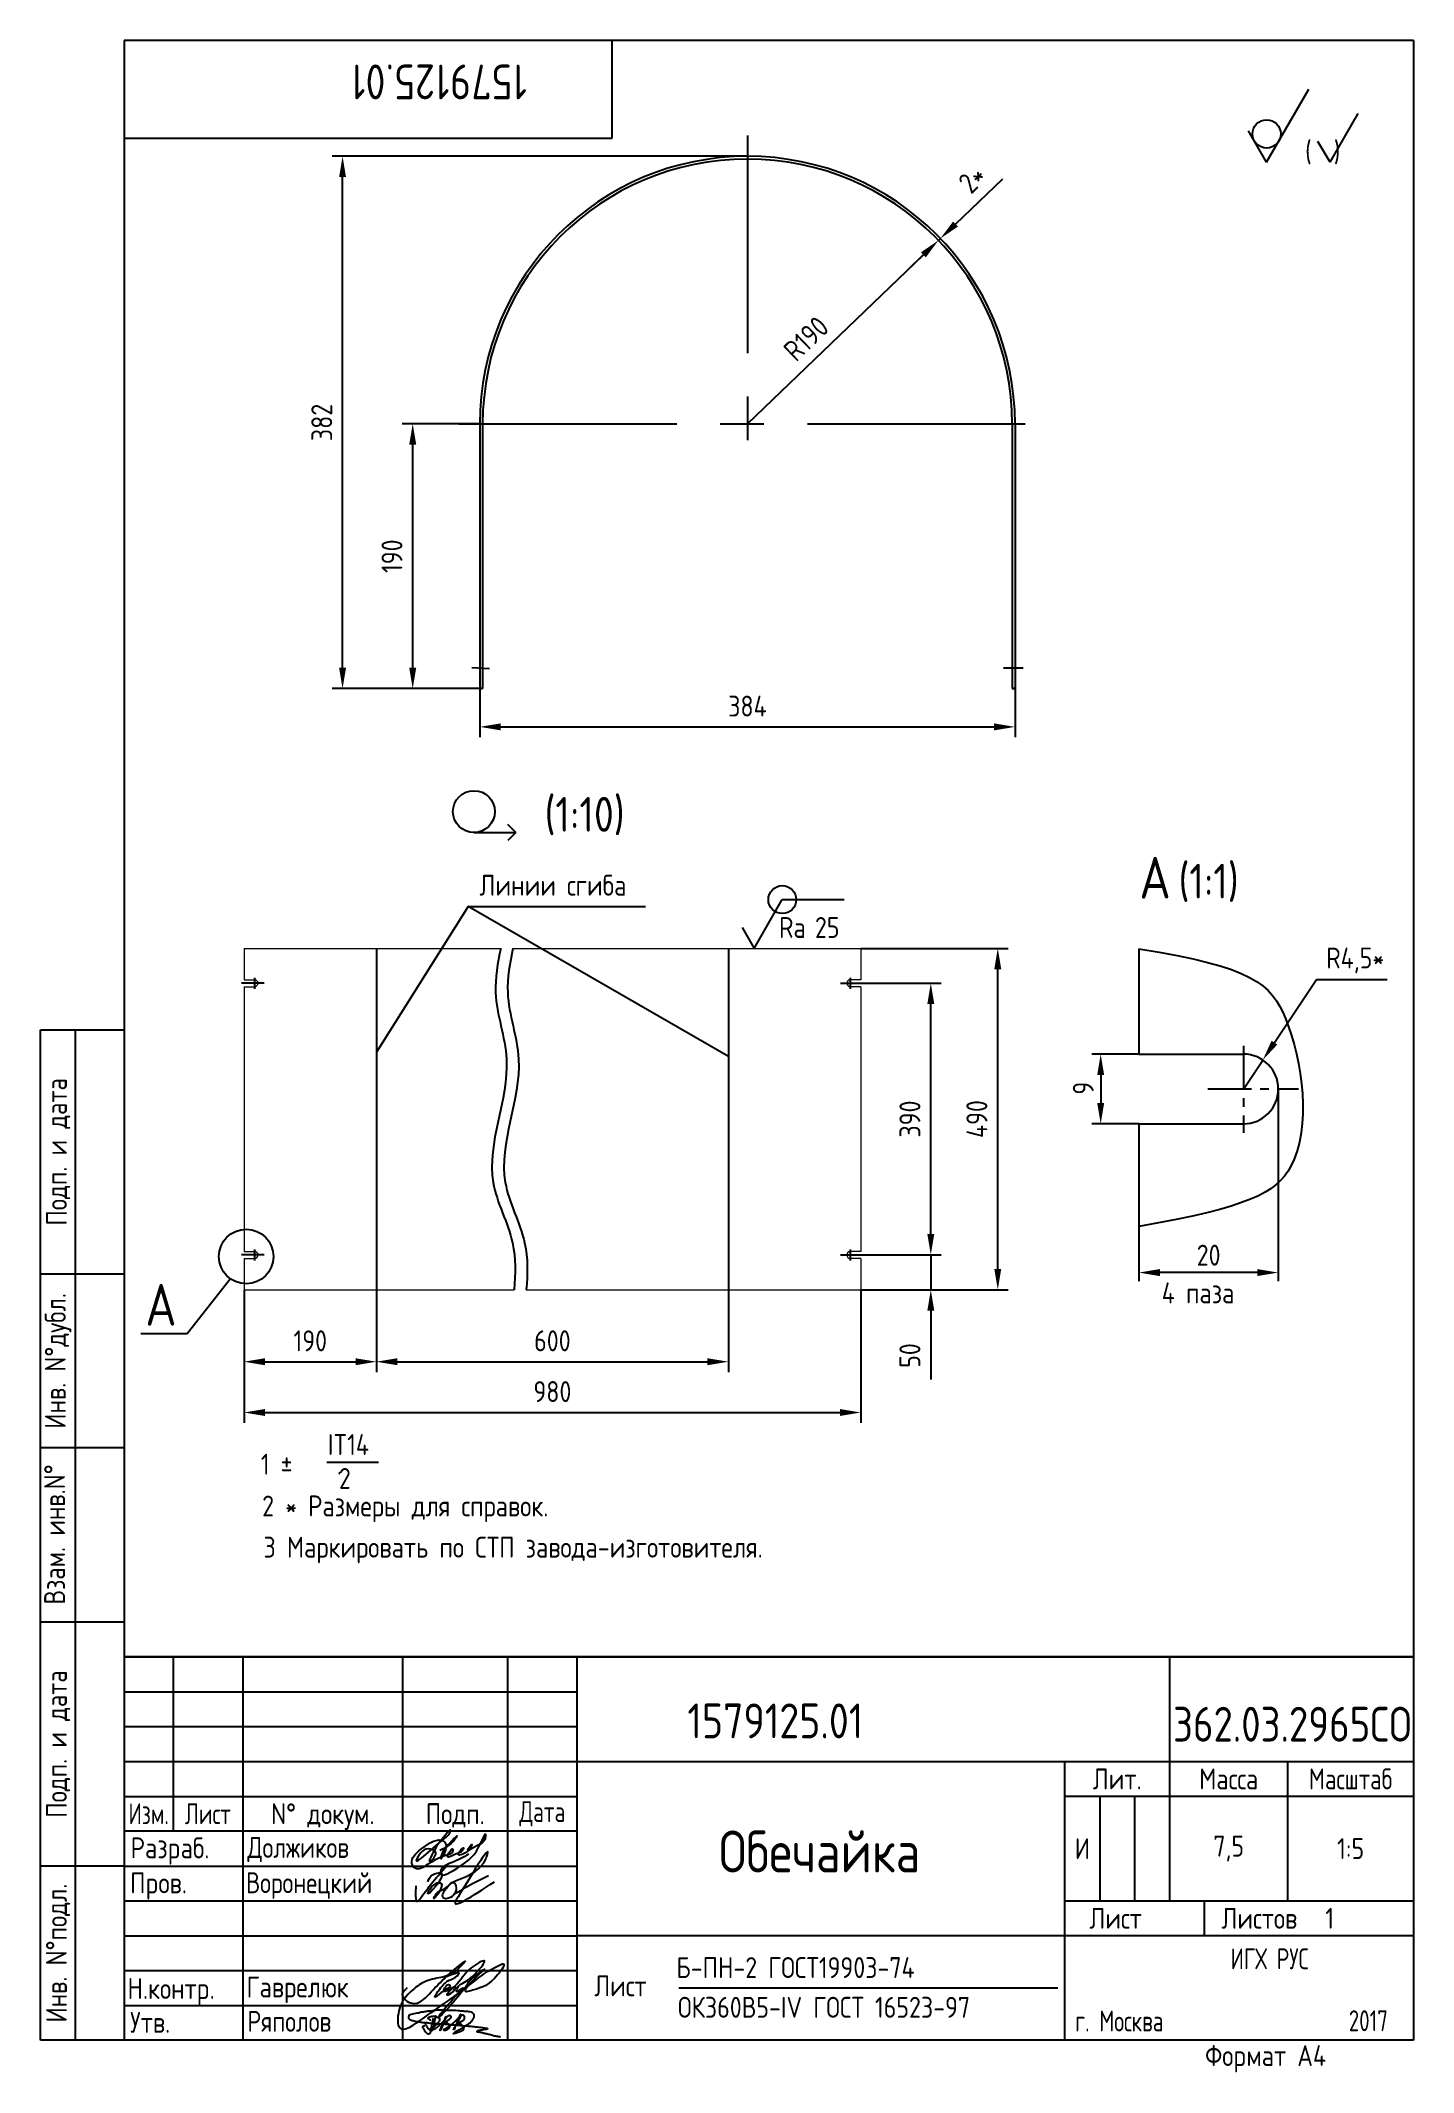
# Paper-space layout 'A4_protect' of a CAD drawing. Header units: millimetres. Extents: x 8 to 205, y 0 to 292.
# The model-space entities are those that its viewports show. They can reach past a viewport. Long polylines and large blocks are cut down to what shows.
import ezdxf
from ezdxf.enums import TextEntityAlignment as Align

# ---------------------------------------------------------------- set-up
doc = ezdxf.new("R2010")
doc.units = ezdxf.units.MM
doc.header["$LTSCALE"] = 5
for name, pattern in [('CENTER', [2, 1.25, -0.25, 0.25, -0.25]), ('CENTER2', [1.125, 0.75, -0.125, 0.125, -0.125]), ('HIDDEN', [9.525, 6.35, -3.175]), ('PHANTOM', [2.5, 1.25, -0.25, 0.25, -0.25, 0.25, -0.25])]:
    doc.linetypes.add(name, pattern=pattern)
for name, color, linetype in [('Bord', 1, 'Continuous'), ('CEN', 5, 'CENTER'), ('Cont', 6, 'Continuous'), ('DIM', 7, 'Continuous'), ('Hide', 2, 'HIDDEN'), ('PHAN', 5, 'PHANTOM'), ('Text', 3, 'Continuous'), ('Textb', 6, 'Continuous'), ('VPORTI', 7, 'Continuous')]:
    doc.layers.add(name, color=color, linetype=linetype)
doc.layers.get('VPORTI').off()
doc.styles.add('Style1', font='romans.shx', dxfattribs={"width": 0.8})
doc.dimstyles.new('Copy of LIN_5', dxfattribs={"dimscale": 5, "dimtxt": 3, "dimasz": 3, "dimexe": 1.5, "dimexo": 0, "dimgap": 1.48, "dimtad": 1, "dimtoh": 1, "dimdec": 0, "dimzin": 12, "dimdsep": 46, "dimtxsty": 'Style1', "dimcen": 0, "dimclrt": 3, "dimadec": 0, "dimazin": 0, "dimtfac": 1, "dimtdec": 0, "dimtmove": 0, "dimatfit": 0, "dimfxl": 1, "dimtolj": 1, "dimtzin": 12, "dimarcsym": 0})
doc.dimstyles.new('Lin', dxfattribs={"dimtxt": 3, "dimasz": 3, "dimexe": 1.25, "dimexo": 0, "dimgap": 1, "dimtad": 1, "dimdec": 3, "dimtxsty": 'Style1', "dimcen": 2.5, "dimclrt": 3, "dimadec": 0, "dimazin": 0, "dimtfac": 1, "dimtdec": 3, "dimtmove": 0, "dimatfit": 3, "dimldrblk": 'DOT', "dimfxl": 1, "dimarcsym": 0})
doc.dimstyles.new('LIN10', dxfattribs={"dimscale": 10, "dimtxt": 3, "dimasz": 3, "dimexe": 1.5, "dimexo": 0, "dimgap": 1.5, "dimtad": 1, "dimdec": 0, "dimzin": 13, "dimdsep": 46, "dimtxsty": 'Style1', "dimcen": 0, "dimclrt": 3, "dimadec": 0, "dimazin": 0, "dimtfac": 1, "dimtdec": 0, "dimtmove": 0, "dimatfit": 3, "dimfxl": 1, "dimtolj": 1, "dimtzin": 13, "dimarcsym": 0})
doc.dimstyles.new('LIN_5', dxfattribs={"dimscale": 5, "dimtxt": 3, "dimasz": 3, "dimexe": 1.5, "dimexo": 0, "dimgap": 1.48, "dimtad": 1, "dimdec": 0, "dimzin": 12, "dimdsep": 46, "dimtxsty": 'Style1', "dimcen": 0, "dimclrt": 3, "dimadec": 0, "dimazin": 0, "dimtfac": 1, "dimtdec": 0, "dimtmove": 0, "dimatfit": 0, "dimfxl": 1, "dimtolj": 1, "dimtzin": 12, "dimarcsym": 0})

# ---------------------------------------------------------------- blocks, each defined once
blk = doc.blocks.new('sherISO_12')
at = {"layer": 'Cont'}
for q in [(-15, -6.96), (-23.66, -12.96)]:
    blk.add_line((-21.06, -17.46), q, dxfattribs=at)
blk.add_circle((-21.06, -13.39), 2.03, dxfattribs=at)
at = {"layer": 'Text'}
for q in [(-7.92, -10.46), (-13.69, -14.46)]:
    blk.add_line((-11.96, -17.46), q, dxfattribs=at)
at = {"layer": 'Text', "style": 'Style1', "width": 0.8}
blk.add_text('(  )', height=3, dxfattribs=at).set_placement((-15.53, -17.46))
blk = doc.blocks.new('A$C63F45750')
at = {"layer": 'Text'}
for points, knots in [([(3.17, 2.37), (3.12, 2.38), (3.04, 2.41), (2.94, 2.5), (2.85, 2.57), (2.79, 2.69), (2.87, 2.77), (2.99, 2.84), (3.16, 2.89), (3.36, 2.93), (3.6, 2.95), (3.82, 2.92), (4.05, 2.87), (4.25, 2.78), (4.45, 2.63), (4.46, 2.42), (4.38, 2.26), (4.28, 2.1), (4.17, 1.94), (4.03, 1.78), (3.89, 1.62), (3.75, 1.52), (3.63, 1.43), (3.49, 1.36), (3.35, 1.3), (3.24, 1.25), (3.16, 1.21), (3.12, 1.15), (3.19, 1.1), (3.27, 1.09), (3.4, 1.07), (3.55, 1.07), (3.72, 1.12), (3.92, 1.19), (4.1, 1.34), (4.26, 1.51), (4.44, 1.65), (4.59, 1.81), (4.74, 1.93), (4.84, 2.04), (4.93, 2.14), (5.07, 2.29), (5.19, 2.53), (5.28, 2.68), (5.35, 2.96), (5.23, 2.66), (5.2, 2.44), (5.04, 2.09), (4.95, 1.81), (4.86, 1.57), (4.75, 1.31), (4.67, 1.12), (4.46, 0.78), (4.62, 1.17), (4.71, 1.45), (4.88, 1.74), (5.01, 2), (5.08, 2.19), (5.19, 2.4), (5.32, 2.58), (5.4, 2.75), (5.52, 2.89), (5.65, 3.04), (5.85, 3.1), (6.02, 3.03), (6.08, 2.87), (6.03, 2.7), (5.9, 2.51), (5.7, 2.37), (5.55, 2.23), (5.4, 2.17), (5.31, 2.12), (5.12, 2.09), (5.35, 2.07), (5.48, 2), (5.64, 1.93), (5.75, 1.8), (5.85, 1.67), (5.89, 1.54), (5.89, 1.37), (5.8, 1.2), (5.63, 1.06), (5.41, 0.94), (5.23, 0.86), (5.02, 0.92), (5.13, 1.1), (5.28, 1.16), (5.44, 1.27), (5.61, 1.36), (5.74, 1.46), (5.86, 1.53), (5.95, 1.61), (6.05, 1.69), (6.15, 1.77), (6.28, 1.87), (6.46, 2.02), (6.65, 2.19), (6.83, 2.37), (6.98, 2.49), (7.11, 2.61), (7.2, 2.74), (7.32, 2.84), (7.42, 2.97), (7.48, 3.08), (7.48, 3.27), (7.34, 3.08), (7.28, 2.94), (7.18, 2.69), (7.1, 2.46), (7, 2.22), (6.93, 1.98), (6.83, 1.78), (6.73, 1.55), (6.67, 1.34), (6.6, 1.14), (6.56, 1.03), (6.39, 0.99), (6.62, 1.33), (6.75, 1.54), (6.93, 1.87), (7.05, 2.08), (7.18, 2.32), (7.33, 2.6), (7.47, 2.89), (7.6, 3.07), (7.79, 3.18), (7.95, 3.01), (8, 2.81), (7.99, 2.62), (7.94, 2.46), (7.83, 2.33), (7.69, 2.22), (7.53, 2.11), (7.37, 2.03), (7.21, 1.99), (7.11, 1.97), (6.89, 1.98), (7.07, 1.94), (7.15, 1.9), (7.27, 1.88), (7.39, 1.84), (7.52, 1.81), (7.62, 1.72), (7.7, 1.62), (7.78, 1.51), (7.83, 1.39), (7.87, 1.26), (7.88, 1.13), (7.86, 0.99), (7.75, 0.88), (7.6, 0.77), (7.4, 0.73), (7.19, 0.66), (6.97, 0.55), (6.71, 0.48), (6.57, 0.44), (6.42, 0.42), (6.52, 0.58), (6.61, 0.64), (6.81, 0.78), (7.06, 0.89), (7.33, 1.04), (7.55, 1.16), (7.7, 1.24), (7.84, 1.32), (7.99, 1.43), (8.21, 1.58), (8.48, 1.76), (8.74, 1.95), (8.97, 2.12), (9.1, 2.29), (9.23, 2.44), (9.3, 2.6), (9.37, 2.74), (9.42, 2.92), (9.45, 3.13), (9.21, 3.48), (8.67, 3.59), (8.09, 3.63), (7.57, 3.66), (7.06, 3.74), (6.57, 3.75), (6.09, 3.74), (5.67, 3.78), (5.28, 3.78), (4.96, 3.81), (4.65, 3.83), (4.31, 3.82), (3.97, 3.79), (3.61, 3.74), (3.22, 3.67), (2.86, 3.66), (2.53, 3.61), (2.18, 3.52), (1.78, 3.54), (1.38, 3.37), (0.96, 3.35), (0.58, 3.24), (0.25, 3.19), (0.03, 3.06), (-0.03, 2.83), (0.02, 2.6), (0.26, 2.38), (0.59, 2.33), (1, 2.2), (1.48, 2.15), (1.93, 2.05), (2.35, 2.02), (2.72, 2.01), (3.11, 1.94), (3.68, 1.94), (4.25, 1.83), (4.91, 1.87), (5.53, 1.76), (6.13, 1.72), (6.73, 1.71), (7.32, 1.62), (7.99, 1.55), (8.64, 1.54), (9.16, 1.46), (9.61, 1.42), (10.03, 1.4), (10.41, 1.32), (10.73, 1.29), (11.01, 1.24), (11.18, 1.23), (11.42, 1.14), (11.18, 1.06), (11.01, 1.03), (10.71, 0.98), (10.37, 0.92), (10.1, 0.91), (9.65, 0.75), (10.22, 0.67), (10.54, 0.59), (11.08, 0.47), (11.61, 0.35), (12.17, 0.15), (12.64, 0.08), (12.98, 0.03), (13.11, 0.01), (13.18, 0)], [0, 0, 0, 0, 0.153866, 0.270441, 0.388867, 0.510533, 0.592156, 0.71333, 0.90842, 1.11344, 1.349254, 1.61246, 1.782219, 2.047249, 2.291879, 2.451528, 2.651081, 2.806158, 3.017979, 3.227348, 3.462381, 3.633009, 3.75766, 3.920516, 4.080796, 4.214529, 4.291786, 4.349969, 4.397594, 4.50822, 4.594826, 4.799244, 4.954392, 5.128468, 5.437537, 5.632649, 5.842485, 6.094987, 6.293219, 6.410959, 6.551192, 6.687808, 7.022147, 7.294342, 7.425356, 7.52079, 7.946481, 8.313051, 8.59833, 8.833695, 9.090496, 9.427695, 9.601191, 9.883219, 10.093306, 10.673943, 10.798776, 10.974628, 11.287247, 11.486184, 11.648652, 11.848902, 12.027194, 12.25348, 12.40059, 12.537783, 12.716293, 12.91523, 13.208551, 13.438489, 13.549668, 13.67779, 13.77127, 13.930001, 14.029091, 14.272112, 14.434836, 14.547084, 14.739051, 14.830983, 15.061241, 15.268922, 15.500489, 15.788979, 15.879568, 16.024283, 16.221854, 16.418714, 16.593102, 16.783247, 16.91018, 17.018213, 17.135263, 17.278205, 17.430482, 17.620087, 17.979626, 18.191789, 18.388716, 18.565718, 18.714854, 18.857929, 19.039974, 19.171375, 19.283034, 19.400085, 19.618058, 19.882245, 20.150781, 20.377854, 20.649532, 20.89723, 21.042543, 21.40016, 21.557817, 21.667145, 21.752781, 21.926256, 22.412297, 22.813145, 22.961412, 23.171289, 23.607257, 23.940428, 24.110007, 24.291214, 24.48084, 24.697609, 24.904078, 25.034245, 25.218018, 25.407651, 25.573473, 25.787447, 25.930292, 26.051316, 26.18846, 26.285312, 26.406799, 26.52425, 26.630463, 26.793722, 26.898606, 27.029313, 27.171012, 27.314101, 27.419918, 27.580557, 27.709367, 27.829268, 28.024364, 28.266961, 28.41242, 28.705761, 28.989137, 29.187748, 29.233768, 29.332802, 29.529535, 29.667094, 30.039923, 30.332117, 30.61061, 30.769982, 30.856778, 31.109923, 31.313488, 31.656425, 32.066331, 32.296628, 32.49714, 32.710276, 32.891468, 33.014834, 33.177747, 33.444503, 33.618009, 34.409008, 34.914636, 35.419802, 35.95397, 36.458179, 36.88069, 37.388403, 37.738353, 38.034261, 38.353468, 38.693154, 39.037638, 39.391136, 39.787481, 40.203773, 40.488977, 40.784975, 41.26625, 41.668005, 42.070065, 42.499388, 42.869834, 43.079573, 43.213439, 43.554591, 43.717296, 44.153724, 44.506336, 45.019111, 45.587859, 45.90191, 46.270392, 46.703958, 47.093115, 47.952647, 48.44014, 49.079253, 49.808223, 50.268654, 50.851051, 51.604831, 52.298429, 52.776925, 53.1907, 53.661988, 54.042386, 54.348524, 54.616841, 54.853814, 54.983777, 55.126096, 55.333328, 55.613101, 56.008732, 56.315809, 56.59982, 56.87931, 57.399251, 57.889617, 58.432507, 59.066698, 59.660314, 59.862668, 60.07277, 60.07277, 60.07277, 60.07277]), ([(2.31, 1.53), (2.26, 1.52), (2.17, 1.51), (2.06, 1.48), (1.93, 1.38), (2.07, 1.25), (2.14, 1.11), (2.26, 0.93), (2.39, 0.72), (2.57, 0.54), (2.71, 0.44), (2.86, 0.4), (3.02, 0.43), (3.14, 0.54), (3.21, 0.79), (3.25, 1.07), (3.31, 1.4), (3.35, 1.67), (3.38, 1.92), (3.47, 2.19), (3.5, 2.43), (3.54, 2.59), (3.56, 2.64)], [0, 0, 0, 0, 0.15847, 0.269731, 0.363591, 0.555514, 0.688037, 0.848606, 1.204359, 1.433632, 1.58673, 1.729549, 1.880686, 2.057874, 2.19169, 2.63505, 2.928153, 3.184121, 3.441863, 3.696117, 4.025873, 4.178055, 4.178055, 4.178055, 4.178055])]:
    blk.add_open_spline(points, degree=3, knots=knots, dxfattribs=at)
blk = doc.blocks.new('*D5')
at = {"layer": 'DIM', "color": 0, "lineweight": -2, "transparency": 16777216}
for p, q in [((6558.08, 121.27), (6502.4, 121.27)), ((6509.9, -53.8), (6509.9, 106.27)), ((6558.08, -68.8), (6502.4, -68.8))]:
    blk.add_line(p, q, dxfattribs=at)
at = {"layer": 'DIM', "color": 0, "transparency": 16777216}
for points in [[(6507.4, 106.27), (6512.4, 106.27), (6509.9, 121.27)], [(6507.4, -53.8), (6512.4, -53.8), (6509.9, -68.8)]]:
    blk.add_solid(points, dxfattribs=at)
at = {"layer": 'DIM', "color": 3, "transparency": 16777216, "insert": (6495, 26.24), "char_height": 15, "attachment_point": 5, "rotation": 90, "style": 'Style1'}
blk.add_mtext('\\A1;190', dxfattribs=at)
blk = doc.blocks.new('*D6')
at = {"layer": 'DIM', "color": 0, "lineweight": -2, "transparency": 16777216}
for p, q in [((6558.08, -68.8), (6558.08, -103.74)), ((6942.08, -68.8), (6942.08, -103.74)), ((6573.08, -96.24), (6927.08, -96.24))]:
    blk.add_line(p, q, dxfattribs=at)
at = {"layer": 'DIM', "color": 0, "transparency": 16777216}
for points in [[(6573.08, -93.74), (6573.08, -98.74), (6558.08, -96.24)], [(6927.08, -93.74), (6927.08, -98.74), (6942.08, -96.24)]]:
    blk.add_solid(points, dxfattribs=at)
at = {"layer": 'DIM', "color": 3, "transparency": 16777216, "insert": (6750.08, -81.34), "char_height": 15, "attachment_point": 5, "style": 'Style1'}
blk.add_mtext('\\A1;384', dxfattribs=at)
blk = doc.blocks.new('*D7')
at = {"layer": 'DIM', "color": 0, "lineweight": -2, "transparency": 16777216}
for p, q in [((6750.08, 313.27), (6452.04, 313.27)), ((6459.54, -53.8), (6459.54, 298.27)), ((6558.08, -68.8), (6452.04, -68.8))]:
    blk.add_line(p, q, dxfattribs=at)
at = {"layer": 'DIM', "color": 0, "transparency": 16777216}
for points in [[(6457.04, 298.27), (6462.04, 298.27), (6459.54, 313.27)], [(6457.04, -53.8), (6462.04, -53.8), (6459.54, -68.8)]]:
    blk.add_solid(points, dxfattribs=at)
at = {"layer": 'DIM', "color": 3, "transparency": 16777216, "insert": (6444.64, 122.24), "char_height": 15, "attachment_point": 5, "rotation": 90, "style": 'Style1'}
blk.add_mtext('\\A1;382', dxfattribs=at)
blk = doc.blocks.new('*D8')
at = {"layer": 'DIM', "color": 0, "lineweight": -2, "transparency": 16777216}
for p, q in [((6228.37, -1429.02), (6228.37, -1547.33)), ((6418.37, -1429.02), (6418.37, -1547.33)), ((6258.37, -1532.33), (6388.37, -1532.33))]:
    blk.add_line(p, q, dxfattribs=at)
at = {"layer": 'DIM', "color": 0, "transparency": 16777216}
for points in [[(6258.37, -1527.33), (6258.37, -1537.33), (6228.37, -1532.33)], [(6388.37, -1527.33), (6388.37, -1537.33), (6418.37, -1532.33)]]:
    blk.add_solid(points, dxfattribs=at)
at = {"layer": 'DIM', "color": 3, "transparency": 16777216, "insert": (6323.37, -1502.33), "char_height": 30, "attachment_point": 5, "style": 'Style1'}
blk.add_mtext('\\A1;190', dxfattribs=at)
blk = doc.blocks.new('*D9')
at = {"layer": 'DIM', "color": 0, "lineweight": -2, "transparency": 16777216}
for p, q in [((6418.37, -1429.02), (6418.37, -1547.33)), ((6923.37, -1429.02), (6923.37, -1547.33)), ((6448.37, -1532.33), (6893.37, -1532.33))]:
    blk.add_line(p, q, dxfattribs=at)
at = {"layer": 'DIM', "color": 0, "transparency": 16777216}
for points in [[(6448.37, -1527.33), (6448.37, -1537.33), (6418.37, -1532.33)], [(6893.37, -1527.33), (6893.37, -1537.33), (6923.37, -1532.33)]]:
    blk.add_solid(points, dxfattribs=at)
at = {"layer": 'DIM', "color": 3, "transparency": 16777216, "insert": (6670.87, -1502.33), "char_height": 30, "attachment_point": 5, "style": 'Style1'}
blk.add_mtext('\\A1;600', dxfattribs=at)
blk = doc.blocks.new('*D10')
at = {"layer": 'DIM', "color": 0, "lineweight": -2, "transparency": 16777216}
for p, q in [((6228.37, -1429.02), (6228.37, -1620.21)), ((7113.37, -1429.02), (7113.37, -1620.21)), ((6258.37, -1605.21), (7083.37, -1605.21))]:
    blk.add_line(p, q, dxfattribs=at)
at = {"layer": 'DIM', "color": 0, "transparency": 16777216}
for points in [[(6258.37, -1600.21), (6258.37, -1610.21), (6228.37, -1605.21)], [(7083.37, -1600.21), (7083.37, -1610.21), (7113.37, -1605.21)]]:
    blk.add_solid(points, dxfattribs=at)
at = {"layer": 'DIM', "color": 3, "transparency": 16777216, "insert": (6670.87, -1575.21), "char_height": 30, "attachment_point": 5, "style": 'Style1'}
blk.add_mtext('\\A1;980', dxfattribs=at)
blk = doc.blocks.new('*D11')
at = {"layer": 'DIM', "color": 0, "lineweight": -2, "transparency": 16777216}
for p, q in [((7213.9, -1349.02), (7213.9, -1319.02)), ((7098.37, -1379.02), (7228.9, -1379.02)), ((7213.9, -1379.02), (7213.9, -1429.02)), ((7113.37, -1429.02), (7228.9, -1429.02)), ((7213.9, -1459.02), (7213.9, -1557.88))]:
    blk.add_line(p, q, dxfattribs=at)
at = {"layer": 'DIM', "color": 0, "transparency": 16777216}
for points in [[(7208.9, -1349.02), (7218.9, -1349.02), (7213.9, -1379.02)], [(7208.9, -1459.02), (7218.9, -1459.02), (7213.9, -1429.02)]]:
    blk.add_solid(points, dxfattribs=at)
at = {"layer": 'DIM', "color": 3, "transparency": 16777216, "insert": (7183.9, -1523.45), "char_height": 30, "attachment_point": 5, "rotation": 90, "style": 'Style1'}
blk.add_mtext('\\A1;50', dxfattribs=at)
blk = doc.blocks.new('ZNAK01')
at = {"layer": 'Textb', "style": 'Style1', "width": 0.8}
blk.add_attdef('А', text='', height=6, dxfattribs=at).set_placement((3.951, -0.02), align=Align.RIGHT)
blk.add_attdef('SC(1)', (5.072, -0.02), '', height=5, dxfattribs=at)
blk = doc.blocks.new('*D14')
at = {"layer": 'DIM', "color": 0, "lineweight": -2, "transparency": 16777216}
for p, q in [((6646.02, -1961.33), (6639.28, -1961.33)), ((6640.53, -1964.33), (6640.53, -1968.33)), ((6646.02, -1971.33), (6639.28, -1971.33))]:
    blk.add_line(p, q, dxfattribs=at)
at = {"layer": 'DIM', "color": 0, "transparency": 16777216}
for points in [[(6640.03, -1964.33), (6641.03, -1964.33), (6640.53, -1961.33)], [(6640.03, -1968.33), (6641.03, -1968.33), (6640.53, -1971.33)]]:
    blk.add_solid(points, dxfattribs=at)
at = {"layer": 'DIM', "color": 3, "transparency": 16777216, "insert": (6638.03, -1966.21), "char_height": 3, "attachment_point": 5, "rotation": 90, "style": 'Style1'}
blk.add_mtext('9', dxfattribs=at)
blk = doc.blocks.new('_Dot')
at = {"color": 0, "linetype": 'ByBlock', "lineweight": -2}
blk.add_line((-0.5, 0), (-1, 0), dxfattribs=at)
at = {"color": 0, "linetype": 'ByBlock', "const_width": 0.5}
blk.add_lwpolyline([(-0.25, 0, 1), (0.25, 0, 1)], format="xyb", close=True, dxfattribs=at)
blk = doc.blocks.new('*D13')
at = {"layer": 'DIM', "color": 0, "lineweight": -2, "transparency": 16777216}
for p, q in [((6666.02, -1966.33), (6666.02, -1993.93)), ((6646.02, -1986.08), (6646.02, -1993.93)), ((6663.02, -1992.68), (6649.02, -1992.68))]:
    blk.add_line(p, q, dxfattribs=at)
at = {"layer": 'DIM', "color": 0, "transparency": 16777216}
for points in [[(6649.02, -1992.18), (6649.02, -1993.18), (6646.02, -1992.68)], [(6663.02, -1992.18), (6663.02, -1993.18), (6666.02, -1992.68)]]:
    blk.add_solid(points, dxfattribs=at)
at = {"layer": 'DIM', "color": 3, "transparency": 16777216, "insert": (6656.02, -1990.18), "char_height": 3, "attachment_point": 5, "style": 'Style1'}
blk.add_mtext('20', dxfattribs=at)
blk = doc.blocks.new('*D12')
at = {"layer": 'DIM', "color": 0, "lineweight": -2, "transparency": 16777216}
for p, q in [((6671.49, -1950.66), (6665.46, -1959.68)), ((6681.63, -1950.66), (6671.49, -1950.66)), ((6661.02, -1966.33), (6663.79, -1962.17))]:
    blk.add_line(p, q, dxfattribs=at)
at = {"layer": 'DIM', "color": 0, "transparency": 16777216}
blk.add_solid([(6665.05, -1959.4), (6665.88, -1959.95), (6663.79, -1962.17)], dxfattribs=at)
at = {"layer": 'DIM', "color": 3, "transparency": 16777216, "insert": (6677.06, -1947.87), "char_height": 3, "attachment_point": 5, "style": 'Style1'}
blk.add_mtext('R4,5*', dxfattribs=at)
blk = doc.blocks.new('A$C6CF913E7')
at = {"layer": 'Text'}
blk.add_circle((0, 0), 2, dxfattribs=at)
blk = doc.blocks.new('sherISO_07')
at = {"layer": 'Text'}
blk.add_line((4.041, 7), (12.927, 7), dxfattribs=at)
blk.add_lwpolyline([(-1.732, 3), (0, 0), (4.041, 7)], dxfattribs=at)
blk.add_blockref('A$C6CF913E7', (4.041, 7))
at = {"layer": 'Text', "style": 'Style1', "width": 0.8}
blk.add_text('Ra', height=3, dxfattribs=at).set_placement((3.584, 1.5))
blk.add_attdef('25', (8.727, 1.5), '', height=3, dxfattribs=at)
blk = doc.blocks.new('*D18')
at = {"layer": 'DIM', "color": 0, "lineweight": -2, "transparency": 16777216}
for p, q in [((7098.37, -989.02), (7228.9, -989.02)), ((7213.9, -1349.02), (7213.9, -1019.02)), ((7098.37, -1379.02), (7228.9, -1379.02))]:
    blk.add_line(p, q, dxfattribs=at)
at = {"layer": 'DIM', "color": 0, "transparency": 16777216}
for points in [[(7208.9, -1019.02), (7218.9, -1019.02), (7213.9, -989.02)], [(7208.9, -1349.02), (7218.9, -1349.02), (7213.9, -1379.02)]]:
    blk.add_solid(points, dxfattribs=at)
at = {"layer": 'DIM', "color": 3, "transparency": 16777216, "insert": (7183.9, -1184.02), "char_height": 30, "attachment_point": 5, "rotation": 90, "style": 'Style1'}
blk.add_mtext('\\A1;390', dxfattribs=at)
blk = doc.blocks.new('*D19')
at = {"layer": 'DIM', "color": 0, "lineweight": -2, "transparency": 16777216}
for p, q in [((7113.37, -939.02), (7325.02, -939.02)), ((7310.02, -1399.02), (7310.02, -969.02)), ((7113.37, -1429.02), (7325.02, -1429.02))]:
    blk.add_line(p, q, dxfattribs=at)
at = {"layer": 'DIM', "color": 0, "transparency": 16777216}
for points in [[(7305.02, -969.02), (7315.02, -969.02), (7310.02, -939.02)], [(7305.02, -1399.02), (7315.02, -1399.02), (7310.02, -1429.02)]]:
    blk.add_solid(points, dxfattribs=at)
at = {"layer": 'DIM', "color": 3, "transparency": 16777216, "insert": (7280.02, -1184.02), "char_height": 30, "attachment_point": 5, "rotation": 90, "style": 'Style1'}
blk.add_mtext('\\A1;490', dxfattribs=at)
blk = doc.blocks.new('*D20')
at = {"layer": 'DIM', "color": 0, "lineweight": -2, "transparency": 16777216}
blk.add_line((6750.08, 121.27), (6876.3, 242.48), dxfattribs=at)
at = {"layer": 'DIM', "color": 0, "transparency": 16777216}
blk.add_solid([(6874.57, 244.29), (6878.03, 240.68), (6887.12, 252.87)], dxfattribs=at)
at = {"layer": 'DIM', "color": 3, "transparency": 16777216, "insert": (6792.2, 182.38), "char_height": 15, "attachment_point": 5, "rotation": 43.8406, "style": 'Style1'}
blk.add_mtext('\\A1;R190', dxfattribs=at)

msp = doc.modelspace()

# ---------------------------------------------------------------- linework, layer by layer
at = {"layer": 'Bord'}
for points, knots in [([(6596.7797, -939.0194), (6592.4054, -960.227), (6582.4615, -1013.4841), (6626.004, -1123.9416), (6559.3497, -1249.2138), (6619.0884, -1353.3333), (6618.0918, -1406.2544), (6615.9296, -1429.0194)], [6.01947079, 6.01947079, 6.01947079, 6.01947079, 69.99041458, 166.75460664, 344.87849169, 436.03058096, 503.63213251, 503.63213251, 503.63213251, 503.63213251]), ([(6614.1499, -939.0194), (6609.7755, -960.227), (6599.8317, -1013.4841), (6643.3742, -1123.9416), (6576.7199, -1249.2138), (6636.4586, -1353.3333), (6635.462, -1406.2544), (6633.2998, -1429.0194)], [6.01947079, 6.01947079, 6.01947079, 6.01947079, 69.99041458, 166.75460664, 344.87849169, 436.03058096, 503.63213251, 503.63213251, 503.63213251, 503.63213251]), ([(6646.0166, -1946.2345), (6662.2751, -1948.727), (6668.3966, -1954.3384), (6671.7472, -1978.2115), (6661.7438, -1983.2776), (6646.0166, -1986.0765)], [15.90141349, 15.90141349, 15.90141349, 15.90141349, 49.88027059, 91.10597382, 118.43563951, 118.43563951, 118.43563951, 118.43563951])]:
    msp.add_open_spline(points, degree=3, knots=knots, dxfattribs=at)
at = {"layer": 'CEN'}
for p, q in [((6750.0763, 328.2695), (6750.0763, 82.5095)), ((6543.0763, 121.2695), (6957.0763, 121.2695)), ((6243.3699, -981.2059), (6243.3699, -997.2059)), ((7098.3699, -981.2059), (7098.3699, -997.2059)), ((6257.368, -989.0194), (6224.7551, -989.0194)), ((7084.3718, -989.0194), (7116.9847, -989.0194)), ((6243.3699, -1371.2059), (6243.3699, -1387.2059)), ((7098.3699, -1371.2059), (7098.3699, -1387.2059)), ((6257.368, -1379.0194), (6224.7551, -1379.0194)), ((7084.3718, -1379.0194), (7116.9847, -1379.0194)), ((6661.0166, -1960.1405), (6661.0166, -1972.6127)), ((6655.9162, -1966.3265), (6668.9239, -1966.3265))]:
    msp.add_line(p, q, dxfattribs=at)
at = {"layer": 'Cont', "lineweight": -3}
msp.add_line((6558.0763, 121.2695), (6558.0763, -68.7982), dxfattribs=at)
at = {"layer": 'Cont'}
for p, q in [((6560.0763, 121.2695), (6560.0763, -68.7982)), ((6940.0763, 121.2695), (6940.0763, -68.7982)), ((6942.0763, 121.2695), (6942.0763, -68.7982)), ((6558.0763, 11.2018), (6558.0763, -68.7982)), ((6942.0763, 11.2018), (6942.0763, -68.7982)), ((6558.0763, -68.7982), (6560.0763, -68.7982)), ((6560.0763, -68.7982), (6558.0763, -68.7982)), ((6560.0763, -68.7982), (6558.0763, -68.7982)), ((6940.0763, -68.7982), (6942.0763, -68.7982)), ((6940.0763, -68.7982), (6942.0763, -68.7982)), ((6942.0763, -68.7982), (6940.0763, -68.7982)), ((6618.3321, -772.7052), (6607.0184, -761.3915)), ((6558.1821, -772.7052), (6618.3321, -772.7052)), ((6618.3321, -772.7052), (6607.0184, -784.0189)), ((6646.0166, -1946.2345), (6646.0166, -1961.3265)), ((6646.0166, -1961.3265), (6661.0166, -1961.3265)), ((6646.0166, -1971.3265), (6646.0166, -1986.0765)), ((6646.0166, -1971.3265), (6661.0166, -1971.3265))]:
    msp.add_line(p, q, dxfattribs=at)
at = {"layer": 'Cont', "color": 5, "linetype": 'CENTER2'}
for p, q in [((6564.9195, -54.6517), (6552.326, -53.7982)), ((6933.7825, -53.7982), (6947.8265, -53.7982))]:
    msp.add_line(p, q, dxfattribs=at)
at = {"layer": 'Cont', "lineweight": 20}
for p, q in [((6228.3699, -939.0194), (6228.3699, -984.0194)), ((6228.3699, -939.0194), (6596.7797, -939.0194)), ((6614.1499, -939.0194), (7113.3699, -939.0194)), ((7113.3699, -939.0194), (7113.3699, -984.0194)), ((6228.3699, -984.0194), (6243.3699, -984.0194)), ((7113.3699, -984.0194), (7098.3699, -984.0194)), ((6228.3699, -994.0194), (6243.3699, -994.0194)), ((6228.3699, -994.0194), (6228.3699, -1374.0194)), ((7113.3699, -994.0194), (7098.3699, -994.0194)), ((7113.3699, -994.0194), (7113.3699, -1374.0194)), ((7113.3699, -1253.8963), (7113.3699, -1291.1782)), ((6228.3699, -1260.765), (6228.3699, -1298.5976)), ((6228.3699, -1374.0194), (6243.3699, -1374.0194)), ((7113.3699, -1374.0194), (7098.3699, -1374.0194)), ((6228.3699, -1384.0194), (6243.3699, -1384.0194)), ((6228.3699, -1384.0194), (6228.3699, -1429.0194)), ((6228.3699, -1384.0194), (6228.3699, -1429.0194)), ((7113.3699, -1384.0194), (7098.3699, -1384.0194)), ((7113.3699, -1384.0194), (7113.3699, -1429.0194)), ((7113.3699, -1384.0194), (7113.3699, -1429.0194)), ((6228.3699, -1429.0194), (6615.9296, -1429.0194)), ((6633.2998, -1429.0194), (7113.3699, -1429.0194))]:
    msp.add_line(p, q, dxfattribs=at)
at = {"layer": 'Cont'}
msp.add_circle((6558.1821, -742.7052), 30, dxfattribs=at)
for centre, radius, start, end in [((6750.0763, 121.2695), 192, 0, 180), ((6750.0763, 121.2695), 190, 0, 180), ((6661.0166, -1966.3265), 5, 270, 90)]:
    msp.add_arc(centre, radius, start, end, dxfattribs=at)
at = {"layer": 'Cont', "lineweight": 20}
for centre, start, end in [((6243.3699, -989.0194), 270, 90), ((7098.3699, -989.0194), 90, 270), ((6243.3699, -1379.0194), 270, 90), ((7098.3699, -1379.0194), 90, 270)]:
    msp.add_arc(centre, 5, start, end, dxfattribs=at)
at = {"layer": 'DIM'}
for p, q in [((6899.393, 264.6344), (6933.29, 297.1094)), ((6887.1175, 252.8738), (6888.5616, 254.2574)), ((6876.2861, 242.4969), (6865.4547, 232.1199)), ((6550.0869, -879.1145), (6418.3387, -1087.8415)), ((6923.7965, -1094.205), (6550.0869, -879.1145)), ((6550.0869, -879.1145), (6804.5197, -879.1145)), ((6146.4679, -1492.0319), (6208.6315, -1413.1366)), ((6080.3902, -1492.0319), (6146.4679, -1492.0319))]:
    msp.add_line(p, q, dxfattribs=at)
msp.add_circle((6231.4206, -1381.3355), 39.1235, dxfattribs=at)
for points in [[(6897.6635, 266.4396), (6901.1225, 262.8292), (6888.5616, 254.2574)], [(6874.5566, 244.3021), (6878.0156, 240.6916), (6887.1175, 252.8738)]]:
    msp.add_solid(points, dxfattribs=at)
at = {"layer": 'PHAN'}
for p, q in [((6418.3699, -939.0194), (6418.3699, -1429.0194)), ((6923.3699, -939.0194), (6923.3699, -1429.0194))]:
    msp.add_line(p, q, dxfattribs=at)

# ---------------------------------------------------------------- block references
at = {"layer": 'DIM'}
ref = msp.add_blockref('ZNAK01', (6608.9338, -771.4742), dxfattribs=dict(at, xscale=10, yscale=10, zscale=10))
ref.add_attrib('SC(1)', '(1:10)', (6659.6571, -771.6723), dxfattribs={"layer": 'Textb', "height": 50, "style": 'Style1', "width": 0.8})
at = {"layer": 'DIM', "xscale": 10, "yscale": 10, "zscale": 10}
msp.add_blockref('sherISO_07', (6960.3627, -939.0194), dxfattribs=at).add_auto_attribs({'25': '25'})
at = {"layer": 'DIM'}
ref = msp.add_blockref('ZNAK01', (6092.1124, -1480.4279), dxfattribs=dict(at, xscale=10, yscale=10, zscale=10))
ref.add_attrib('А', 'А', dxfattribs={"layer": 'Textb', "height": 60, "style": 'Style1', "width": 0.8}).set_placement((6131.6178, -1480.626), align=Align.RIGHT)
at = {"layer": 'Hide'}
msp.add_blockref('ZNAK01', (6646.634, -1938.978), dxfattribs=at).add_auto_attribs({'А': 'А', 'SC(1)': '(1:1)'})

# ---------------------------------------------------------------- texts
at = {"layer": 'DIM', "color": 3, "insert": (6911.4494, 296.8195), "char_height": 15, "attachment_point": 5, "rotation": 43.7726, "style": 'Style1'}
msp.add_mtext('\\A1;2*', dxfattribs=at)
at = {"layer": 'Text', "lineweight": -3, "style": 'Style1', "width": 0.8}
msp.add_text('Линии сгиба', height=30, dxfattribs=at).set_placement((6566.2721, -863.375))
at = {"layer": 'Text', "style": 'Style1', "width": 0.8}
msp.add_text('4 паза', height=3, dxfattribs=at).set_placement((6649.2976, -1997.101))

# ---------------------------------------------------------------- dimensions: what is measured, and where the dimension line sits
at = {"layer": 'DIM'}
for base, p1, p2, dimstyle, picture, middle in [((6459.5435, 313.2695), (6558.0763, -68.7982), (6750.0763, 313.2695), 'Copy of LIN_5', '*D7', (6444.6435, 122.2356)), ((6509.9037, 121.2695), (6558.0763, -68.7982), (6558.0763, 121.2695), 'LIN_5', '*D5', (6495.0037, 26.2356)), ((7310.0215, -939.0194), (7113.3699, -1429.0194), (7113.3699, -939.0194), 'LIN10', '*D19', (7280.0215, -1184.0194)), ((7213.9016, -989.0194), (7098.3699, -1379.0194), (7098.3699, -989.0194), 'LIN10', '*D18', (7183.9016, -1184.0194))]:
    dim = msp.add_linear_dim(base=base, p1=p1, p2=p2, angle=90, dimstyle=dimstyle, dxfattribs=at)
    dim.commit()
    dim.dimension.update_dxf_attribs({"geometry": picture, "text_midpoint": middle})
dim = msp.add_radius_dim(center=(6750.0763, 121.2695), mpoint=(6887.1175, 252.8738), dimstyle='Copy of LIN_5', dxfattribs=at)
dim.commit()
dim.dimension.update_dxf_attribs({"geometry": '*D20', "text_midpoint": (6802.5229, 171.6353), "dimtype": 164})
for base, p1, p2, dimstyle, picture, middle in [((6942.0763, -96.2431), (6558.0763, -68.7982), (6942.0763, -68.7982), 'Copy of LIN_5', '*D6', (6750.0763, -81.3431)), ((6418.3699, -1532.3333), (6228.3699, -1429.0194), (6418.3699, -1429.0194), 'LIN10', '*D8', (6323.3699, -1502.3333)), ((6646.0166, -1992.6842), (6666.0166, -1966.3265), (6646.0166, -1986.0765), 'Lin', '*D13', (6656.0166, -1990.1842))]:
    dim = msp.add_linear_dim(base=base, p1=p1, p2=p2, dimstyle=dimstyle, dxfattribs=at)
    dim.commit()
    dim.dimension.update_dxf_attribs({"geometry": picture, "text_midpoint": middle})
dim = msp.add_linear_dim(base=(7213.9016, -1379.0194), p1=(7113.3699, -1429.0194), p2=(7098.3699, -1379.0194), angle=90, dimstyle='LIN10', dxfattribs=at)
dim.commit()
dim.dimension.update_dxf_attribs({"geometry": '*D11', "text_midpoint": (7213.9016, -1523.448), "dimtype": 160})
for base, p1, p2, text, picture, middle in [((7113.3699, -1605.2066), (6228.3699, -1429.0194), (7113.3699, -1429.0194), '980', '*D10', (6670.8699, -1575.2066)), ((6923.3699, -1532.3333), (6418.3699, -1429.0194), (6923.3699, -1429.0194), '600', '*D9', (6670.8699, -1502.3333))]:
    dim = msp.add_linear_dim(base=base, p1=p1, p2=p2, text=text, dimstyle='LIN10', dxfattribs=at)
    dim.commit()
    dim.dimension.update_dxf_attribs({"geometry": picture, "text_midpoint": middle})
dim = msp.add_radius_dim(center=(6661.0166, -1966.3265), mpoint=(6663.7949, -1962.1695), text='R4,5*', dimstyle='Lin', override={"dimtoh": 1}, dxfattribs=at)
dim.commit()
dim.dimension.update_dxf_attribs({"geometry": '*D12', "text_midpoint": (6677.0609, -1950.6565), "dimtype": 164})
dim = msp.add_linear_dim(base=(6640.5295, -1971.3265), p1=(6646.0166, -1961.3265), p2=(6646.0166, -1971.3265), angle=90, text='9', dimstyle='Lin', dxfattribs=at)
dim.commit()
dim.dimension.update_dxf_attribs({"geometry": '*D14', "text_midpoint": (6640.5295, -1966.2145), "dimtype": 160})

psp = doc.layouts.new('A4_protect')

# ---------------------------------------------------------------- linework, layer by layer
at = {"layer": 'Bord'}
for p, q in [((20, 55), (85, 55)), ((20, 50), (85, 50)), ((20, 45), (85, 45)), ((160, 40), (160, 25)), ((165, 40), (165, 25)), ((20, 30), (85, 30)), ((20, 25), (85, 25)), ((20, 20), (85, 20)), ((20, 15), (85, 15)), ((20, 10), (85, 10))]:
    psp.add_line(p, q, dxfattribs=at)
at = {"layer": 'Cont'}
for p, q in [((205, 292), (20, 292)), ((20, 292), (20, 5)), ((90, 278), (90, 292)), ((205, 292), (205, 5)), ((205, 292), (205, 5)), ((20, 278), (90, 278)), ((8, 5), (8, 150)), ((8, 150), (20, 150)), ((13, 5), (13, 150)), ((8, 115), (20, 115)), ((20, 90), (8, 90)), ((20, 65), (8, 65)), ((20, 60), (205, 60)), ((205, 60), (20, 60)), ((27, 60), (27, 35)), ((37, 60), (37, 5)), ((60, 5), (60, 60)), ((75, 60), (75, 5)), ((85, 5), (85, 60)), ((170, 60), (170, 25)), ((85, 45), (205, 45)), ((155, 5), (155, 45)), ((187, 25), (187, 45)), ((20, 40), (85, 40)), ((205, 40), (155, 40)), ((85, 35), (20, 35)), ((20, 30), (8, 30)), ((155, 25), (205, 25)), ((175, 25), (175, 20)), ((205, 20), (85, 20)), ((20, 5), (8, 5)), ((205, 5), (20, 5))]:
    psp.add_line(p, q, dxfattribs=at)
at = {"layer": 'Text'}
for p, q in [((49.05, 87.95), (56.5, 87.95)), ((99.58, 12.52), (153.99, 12.52))]:
    psp.add_line(p, q, dxfattribs=at)
for points, knots in [([(63.82, 30.91), (64.24, 31.83), (64.78, 33.01), (67.04, 35.58), (66.59, 34.41), (65.09, 33.38), (60.88, 29.27), (62.53, 32.01), (63.51, 32.7), (65.07, 32.01), (64.44, 31.2), (63.92, 30.51), (63.75, 30.78), (63.8, 30.86), (63.82, 30.91)], [0, 0, 0, 0, 4.062617, 5.226919, 5.800291, 6.663227, 11.774431, 12.938639, 14.11351, 15.354081, 16.396133, 16.918576, 17.03251, 17.182794, 17.182794, 17.182794, 17.182794]), ([(69.47, 31.69), (68.71, 31.27), (67.39, 30.55), (65.52, 29.96), (65.2, 28.03), (70.12, 31.14), (70.45, 31.74), (71.86, 34.77), (71.83, 33.33), (70.95, 33.21), (68.76, 31.73), (70.08, 33.49), (69.54, 31.97), (67.02, 30.87), (68.91, 33.04), (68.36, 31.84), (67.64, 31.87), (65.77, 30.62), (67.11, 32.89), (67.23, 31.79), (65.32, 31.35), (64.05, 30.52), (61.9, 29.17), (60.86, 30.9), (62.36, 32.32), (63.77, 33.28), (65.05, 33.92), (66.01, 33.5), (66.42, 32.51), (65.12, 30.2), (65.82, 32.49), (66.42, 32.94), (68.07, 34.75), (67.08, 33.3), (66.35, 32.76), (65.55, 32.36), (65.3, 32.24)], [0, 0, 0, 0, 2.703743, 4.672825, 5.02799, 7.955933, 13.437489, 13.883188, 14.189441, 16.413959, 17.478513, 18.47964, 18.959294, 20.910841, 22.003091, 22.470554, 23.533771, 24.710748, 26.01626, 26.201331, 27.488187, 30.382065, 32.258784, 33.069724, 35.439902, 37.010787, 38.612861, 39.32109, 39.818865, 41.83144, 42.782113, 44.494961, 45.867914, 46.467245, 48.290622, 49.101188, 49.101188, 49.101188, 49.101188]), ([(63.55, 27.72), (63.71, 28.1), (64.02, 28.85), (66.53, 29.4), (64.72, 26.96), (63.2, 25.62), (64.25, 27.62), (66.4, 27.69), (63.93, 24.39), (64.99, 26.6), (66.16, 26.5), (67.13, 28), (67.97, 26.62), (67.13, 25.29), (65.1, 25.28), (66.68, 27.69), (69.09, 28.35), (71.45, 29.64), (72.95, 34.07), (69.16, 27.54), (66.5, 23.4), (69.97, 25.66), (73.11, 27.72)], [0, 0, 0, 0, 1.213353, 2.399709, 5.497648, 5.861317, 7.611627, 8.43806, 10.837371, 11.583123, 13.461301, 14.534506, 15.162086, 17.217848, 17.944717, 20.123775, 21.948027, 26.460707, 27.144718, 34.52243, 35.159468, 41.304292, 41.304292, 41.304292, 41.304292]), ([(61.86, 27.16), (61.82, 26.71), (61.75, 26.05), (61.91, 24.51), (63.24, 26.41), (64.38, 27.84), (65.76, 29.45), (66.56, 30.39)], [0, 0, 0, 0, 1.523947, 2.237958, 3.351836, 5.856423, 9.374056, 9.374056, 9.374056, 9.374056]), ([(72.29, 28.61), (71.52, 28.22), (69.8, 27.35), (68.13, 26.39), (67.21, 25.87)], [0, 0, 0, 0, 2.587978, 5.77327, 5.77327, 5.77327, 5.77327]), ([(60.6, 12.53), (60.26, 12.22), (59.38, 11.41), (61.77, 9.55), (64.9, 12.81), (66.4, 14.43), (69.29, 16.65), (67.39, 14.57), (65.98, 14.04), (63.28, 13.66), (60.98, 12), (59.24, 9.96), (59.1, 5.44), (65.25, 9.81), (69, 12.41), (72.29, 15.12), (74.96, 16.25), (72.64, 12.91), (71.35, 12.6), (68.04, 11.54), (70.3, 13.97), (72.37, 15.69), (69.68, 13.88), (68.58, 11.78), (63.79, 6.65), (66.4, 10.14), (69.51, 13.36), (67.38, 11.55), (67.93, 12.88), (69.09, 13.41), (70.28, 14.27), (72.54, 17.12), (68.91, 15.01), (68.62, 13.7), (65.57, 11.1), (67.19, 11.79), (67.79, 13.02), (66.74, 12.24), (65.43, 11.71), (66.49, 13.36), (66.85, 12.64), (65.78, 12.18), (63.97, 10.42), (65.46, 12.66), (66.38, 13.62), (67.53, 13.94), (68.49, 14.97), (67.24, 14.49), (66.2, 14.09)], [0, 0, 0, 0, 1.17994, 3.087717, 5.863103, 12.338328, 12.854096, 14.088578, 16.834551, 19.302558, 21.570562, 25.210018, 27.650956, 31.348291, 40.129863, 44.562748, 45.223917, 46.979401, 51.214655, 52.099288, 55.323111, 56.227801, 58.471865, 60.028126, 65.752911, 68.466223, 71.038525, 71.934922, 72.780229, 73.495807, 76.028152, 77.999346, 80.11892, 83.1954, 85.334448, 86.270878, 87.060466, 88.110212, 88.803314, 89.989889, 90.197567, 90.706974, 92.884587, 94.19917, 96.055742, 97.375783, 97.753899, 99.636325, 99.636325, 99.636325, 99.636325]), ([(63.51, 7.51), (63.46, 7.5), (63.37, 7.48), (63.25, 7.45), (63.13, 7.36), (63.27, 7.22), (63.33, 7.09), (63.46, 6.91), (63.59, 6.69), (63.76, 6.52), (63.91, 6.42), (64.05, 6.38), (64.22, 6.4), (64.33, 6.52), (64.41, 6.76), (64.45, 7.05), (64.51, 7.37), (64.54, 7.64), (64.58, 7.89), (64.66, 8.16), (64.7, 8.41), (64.74, 8.56), (64.75, 8.61)], [0, 0, 0, 0, 0.15847, 0.269731, 0.363591, 0.555514, 0.688037, 0.848606, 1.204359, 1.433632, 1.58673, 1.729549, 1.880686, 2.057874, 2.19169, 2.63505, 2.928153, 3.184121, 3.441863, 3.696117, 4.025873, 4.178055, 4.178055, 4.178055, 4.178055])]:
    psp.add_open_spline(points, degree=3, knots=knots, dxfattribs=at)

# ---------------------------------------------------------------- block references
at = {"layer": 'Cont'}
psp.add_blockref('A$C63F45750', (60.81, 5.5), dxfattribs=at)
at = {"layer": 'PHAN'}
psp.add_blockref('sherISO_12', (205, 292), dxfattribs=at)

# ---------------------------------------------------------------- texts
at = {"layer": 'Text', "style": 'Style1', "width": 0.8}
for s, p in [('Подп. и дата', (10.5, 132.5)), ('Инв. N%%dдубл.', (10.5, 102.5)), ('Взам. инв.N%%d ', (10, 78.38)), ('Подп. и дата', (10.5, 47.5)), ('Инв. N%%dподл.', (10.5, 17.5))]:
    psp.add_text(s, height=3, rotation=90, dxfattribs=at).set_placement(p, align=Align.MIDDLE)
at = {"layer": 'Text', "style": 'Style1'}
for s, width, p in [('IT14', 0.8, (49.21, 88.99)), ('1 %%P    .', 0.8, (39.6, 86.18)), (' 2', 0.8, (49.21, 84.13)), ('2 * Размеры для справок.', 0.8, (39.79, 80.18)), ('3 Маркировать по СТП завода-изготовителя.', 0.8, (39.99, 74.26)), ('Разpаб.', 0.8, (20.92, 31.1)), ('Должиков', 0.77, (37.68, 31.17)), ('Пpов.', 0.8, (20.84, 26.08)), ('Воронецкий', 0.77, (37.49, 26.1)), ('Б-ПН-2 ГОСТ19903-74', 0.8, (99.24, 13.92)), ('Н.контp.', 0.8, (20.46, 10.92)), ('Гаврелюк', 0.8, (37.55, 11.13)), ('Лист', 0.8, (87.45, 11.3)), ('Утв.', 0.8, (20.84, 6.06)), ('Ряполов', 0.77, (37.68, 6.21)), ('ОК360В5-IV ГОСТ 16523-97', 0.8, (99.46, 8.22)), ('г. Москва', 0.7, (156.46, 6.25)), ('Фоpмат А4', 0.8, (175.11, 1.29))]:
    psp.add_text(s, height=3, dxfattribs=dict(at, width=width)).set_placement(p)
for s, width, p in [('Лит.', 0.8, (162.5, 42.5)), ('Масса', 0.8, (178.5, 42.5)), ('Масштаб', 0.75, (196, 42.5)), ('Изм.', 0.7, (23.5, 37.5)), ('Лист', 0.7, (32, 37.5)), ('N%%d докум.', 0.8, (48.5, 37.5)), ('Подп.', 0.8, (67.5, 37.5)), ('Лист', 0.8, (162.27, 22.5)), ('Листов', 0.8, (182.9, 22.5))]:
    psp.add_text(s, height=3, dxfattribs=dict(at, width=width)).set_placement(p, align=Align.MIDDLE_CENTER)
at = {"layer": 'Text', "style": 'Style1', "width": 0.7}
for s, p in [('Дата', (80, 37.5)), ('ИГХ РУС', (184.38, 16.69))]:
    psp.add_text(s, height=3, dxfattribs=at).set_placement(p, align=Align.MIDDLE)
at = {"layer": 'Text', "style": 'Style1', "width": 0.8}
for tag, text, p in [('И', 'И', (157.49, 32.5)), ('7,5', '', (178.5, 32.5)), ('1:5', '', (196, 32.5))]:
    psp.add_attdef(tag, text=text, height=3, dxfattribs=at).set_placement(p, align=Align.MIDDLE)
psp.add_attdef('1', text='', height=3, dxfattribs=at).set_placement((193, 22.5), align=Align.MIDDLE_CENTER)
at = {"layer": 'Text', "style": 'Style1', "width": 0.7}
psp.add_attdef('2017', (195.73, 6.29), '', height=3, dxfattribs=at)
at = {"layer": 'Textb', "style": 'Style1', "width": 0.8}
psp.add_text('1579125.01', height=5, rotation=180, dxfattribs=at).set_placement((77.79, 288.58))
for s, height, p in [('1579125.01', 5, (100.82, 48.33)), ('Обечайка', 6, (105.36, 29.08))]:
    psp.add_text(s, height=height, dxfattribs=at).set_placement(p)
at = {"layer": 'Textb', "style": 'Style1', "width": 0.593724}
psp.add_text('362.03.2965СО', height=5, dxfattribs=at).set_placement((170.51, 47.85), (204.72, 47.85), align=Align.FIT)

# ---------------------------------------------------------------- viewports
at = {"layer": 'VPORTI'}
psp.add_viewport(center=(110.29, 228.47), size=(178.36, 105.309), view_center_point=(6754.3597, 78.5984), view_height=526.544963, dxfattribs=at)
for center, size, view_center_point, view_height, status in [((87.41, 144.69), (133.46, 113.7637), (6730.5236, -1109.2368), 1137.636752, 3), ((175.59, 146.7), (56.95, 87.838), (6655.9912, -1961.1555), 87.83793, 4)]:
    psp.add_viewport(center=center, size=size, view_center_point=view_center_point, view_height=view_height, status=status, dxfattribs=at)

doc.saveas('drawing.dxf')
